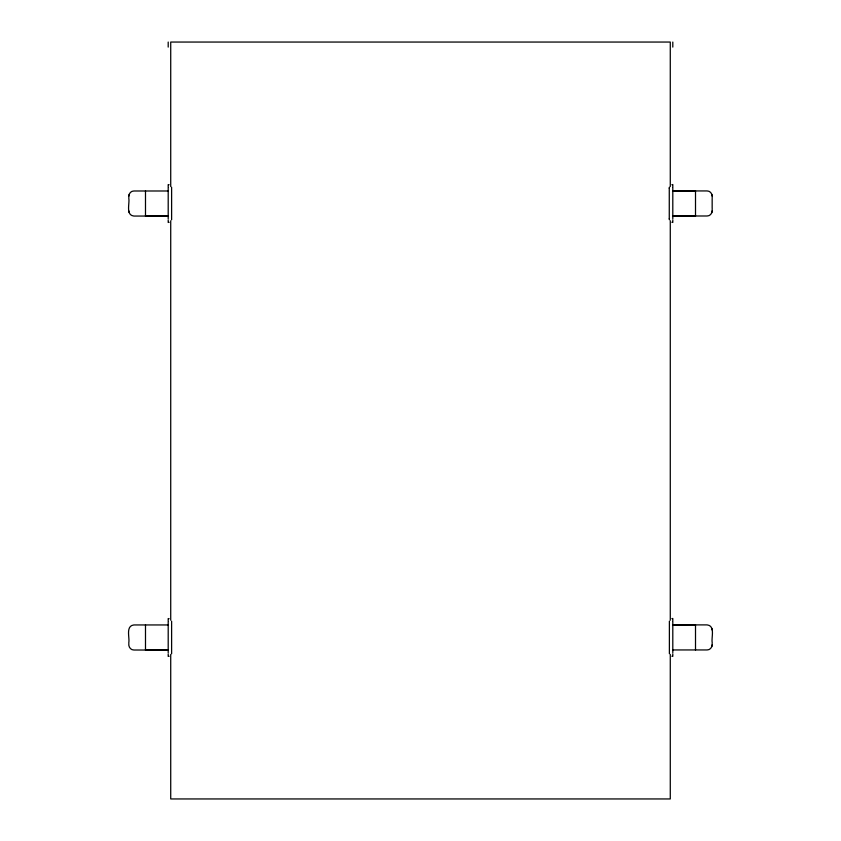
<?xml version="1.0" encoding="UTF-8"?>
<svg xmlns="http://www.w3.org/2000/svg" width="841" height="841" viewBox="0 0 841 841"><rect width="100%" height="100%" fill="white"/><g stroke="black" fill="none" stroke-linecap="round" stroke-linejoin="round"><path stroke-width="1.26" d="M128.841 197.614C128.284 194.45 130.471 190.939 133.887 190.991L168.2 190.991M128.841 196.048L129.009 194.776M171.617 219.806L171.617 187.238M171.617 653.762L171.617 621.194M669.268 188.163L669.383 187.186M672.8 215.99L707.113 215.99C710.519 216.042 712.748 212.531 712.159 209.377M711.991 212.247L712.159 210.933M669.383 621.142L669.383 653.699M672.8 649.946L707.113 649.946C710.529 649.998 712.726 646.487 712.159 643.333M712.159 644.868L711.991 646.203M169.115 222.318L168.2 222.445L168.2 219.911M671.885 184.726L672.8 184.536L672.8 187.133M169.115 656.274L168.2 656.4L168.2 653.867M671.885 618.619L672.8 618.492L672.8 621.036M672.8 190.844L695.507 190.844L695.507 216.137L672.8 216.137M672.8 190.939L707.113 190.939C710.529 190.875 712.726 194.397 712.159 197.551M168.2 216.053L133.887 216.053C125.551 215.138 129.735 203.606 128.841 198.476M168.2 216.137L145.493 216.137L145.493 190.907M168.2 624.947L133.887 624.947C125.509 625.904 129.703 637.425 128.841 642.524M671.885 222.266L672.8 222.445L672.8 219.848M169.115 184.726L168.2 184.6L168.2 187.133M671.885 656.222L672.8 656.337L672.8 653.804M169.115 618.682L168.2 618.555L168.2 621.089M712.159 642.461C711.265 637.341 715.449 625.799 707.113 624.895L672.8 624.895L695.507 624.8L695.507 650.03M711.991 194.713L712.159 196.016M711.991 628.669L712.159 629.972M128.841 210.965L129.009 212.3M669.268 218.818L669.383 219.806M712.159 198.413L712.159 208.505M672.8 42.05L672.8 47.096M672.8 187.806L672.8 218.671M672.8 621.762L672.8 652.627M670.277 186.597L670.277 42.05L170.723 42.05L170.723 186.597M670.277 220.763L670.277 620.237M670.277 654.403L670.277 798.95L170.723 798.95L170.723 654.403M669.268 188.1L669.268 218.881M170.723 220.763L170.723 620.237M168.2 42.05L168.2 47.096M168.2 187.858L168.2 218.734M168.2 621.814L168.2 652.69M145.493 624.863L145.493 650.093L168.2 650.093L133.887 650.009C130.471 650.061 128.274 646.55 128.841 643.386"/></g></svg>
